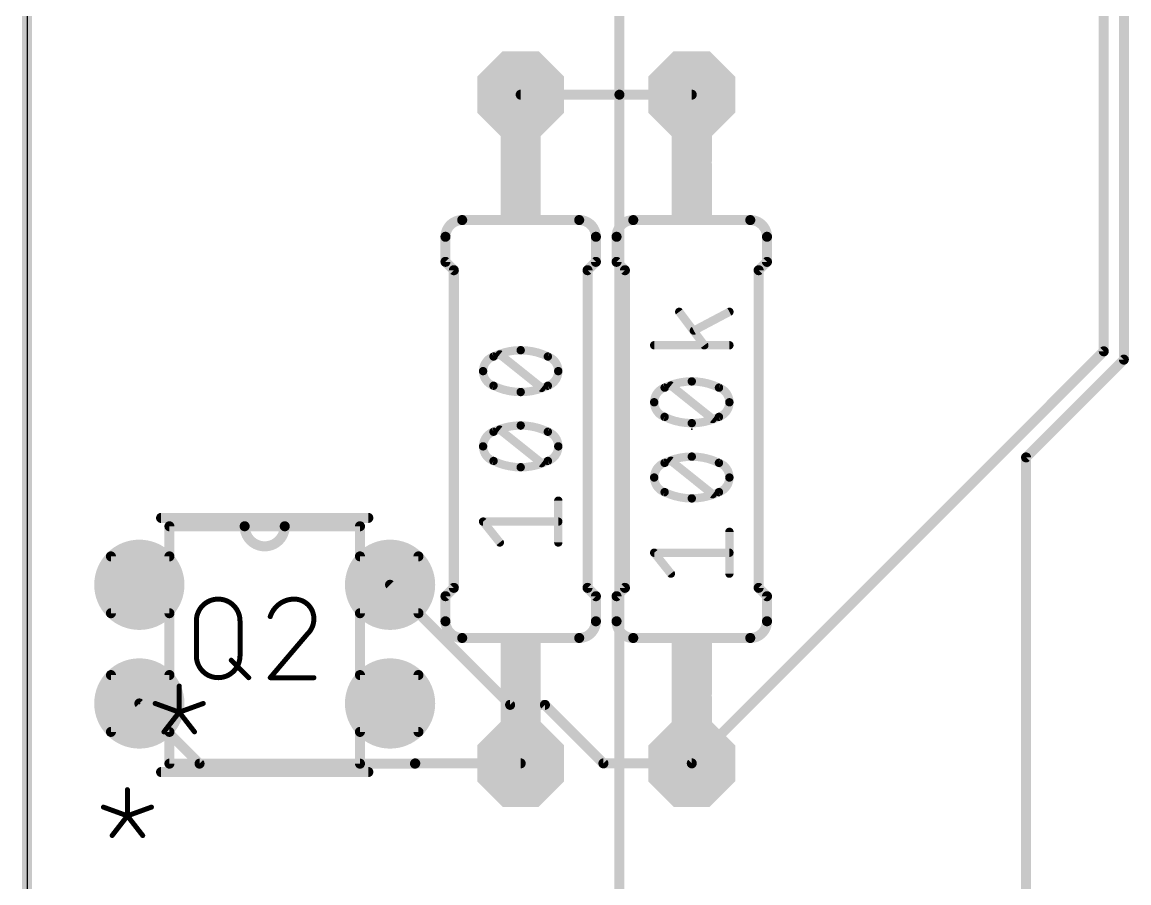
# Model space of a CAD drawing. Extents: x -0.1 to 37.1, y -0.3 to 91.6.
# Drawn here: x -0.08 to 16.74, y 13 to 26.08 of the extents above; entities that cross this region are included whole.
import ezdxf

# ---------------------------------------------------------------- set-up
doc = ezdxf.new("R2010")
doc.units = 0
for name, color, linetype in [('1', 12, 'CONTINUOUS'), ('16', 132, 'CONTINUOUS'), ('17', 110, 'CONTINUOUS'), ('20', 31, 'CONTINUOUS'), ('21', 253, 'CONTINUOUS'), ('23', 53, 'CONTINUOUS'), ('27', 253, 'CONTINUOUS'), ('51', 253, 'CONTINUOUS')]:
    doc.layers.add(name, color=color, linetype=linetype)

# ---------------------------------------------------------------- blocks, each defined once
blk = doc.blocks.new('ROUNDP')
at = {"const_width": 0.5}
blk.add_lwpolyline([(0, -0.25, 1), (0, 0.25, 1), (0, -0.25)], format="xyb", dxfattribs=at)
blk = doc.blocks.new('RECT')
blk.add_solid([(-0.5, -0.5), (0.5, -0.5), (-0.5, 0.5), (0.5, 0.5)])
blk = doc.blocks.new('OCTAGONP')
at = {"const_width": 0.5}
blk.add_lwpolyline([(-0.25, -0.1036), (-0.25, 0.1036), (-0.1036, 0.25), (0.1036, 0.25), (0.25, 0.1036), (0.25, -0.1036), (0.1036, -0.25), (-0.1036, -0.25), (-0.25, -0.1036), (-0.25, 0.1036)], dxfattribs=at)

msp = doc.modelspace()

# ---------------------------------------------------------------- linework, layer by layer
at = {"layer": '1', "const_width": 0.1524}
for points in [[(0, 0), (0, 91.4)], [(5.515, 17.5334), (7.3394, 15.709)], [(1.705, 15.73), (2.6194, 14.8156)], [(7.3394, 15.709), (7.8682, 15.709)], [(7.8682, 15.709), (8.7572, 14.82)], [(2.6194, 14.8156), (5.8938, 14.8156)], [(5.8938, 14.8156), (5.8982, 14.82)], [(5.8982, 14.82), (7.5, 14.82)], [(8.7572, 14.82), (10.1, 14.82)]]:
    msp.add_lwpolyline(points, dxfattribs=at)
at = {"layer": '1', "const_width": 0.0762}
for points in [[(5.5419, 17.5603, 1), (5.4881, 17.5065)], [(1.7319, 15.7569, 1), (1.6781, 15.7031)], [(7.3394, 15.7471, 1), (7.3394, 15.6709)], [(7.3125, 15.6821, 1), (7.3663, 15.7359)], [(7.8952, 15.7359, 1), (7.8413, 15.6821)], [(7.8682, 15.6709, 1), (7.8682, 15.7471)], [(2.6194, 14.8537, 1), (2.6194, 14.7775)], [(2.5925, 14.7887, 1), (2.6463, 14.8425)], [(5.8668, 14.8425, 1), (5.9207, 14.7887)], [(5.8982, 14.8581, 1), (5.8982, 14.7819)], [(5.9251, 14.7931, 1), (5.8712, 14.8469)], [(5.8938, 14.7775, 1), (5.8938, 14.8537)], [(7.5, 14.7819, 1), (7.5, 14.8581)], [(8.7572, 14.8581, 1), (8.7572, 14.7819)], [(8.7303, 14.7931, 1), (8.7842, 14.8469)], [(10.1, 14.7819, 1), (10.1, 14.8581)]]:
    msp.add_lwpolyline(points, format="xyb", dxfattribs=at)
at = {"layer": '16', "const_width": 0.1524}
for points in [[(0, 91.5), (0, 0)], [(16.6659, 40.6834), (16.6659, 20.9548)], [(16.3611, 38.4482), (16.3611, 21.0811)], [(9, 24.98), (9, 37.88)], [(7.5, 24.98), (9, 24.98)], [(10.1, 24.98), (9, 24.98)], [(9, 12.08), (9, 24.98)], [(16.3611, 21.0811), (10.1, 14.82)], [(16.6659, 20.9548), (15.18, 19.4689)], [(15.18, 19.4689), (15.18, 7)]]:
    msp.add_lwpolyline(points, dxfattribs=at)
at = {"layer": '16', "const_width": 0.0762}
for points in [[(7.5, 25.0181, 1), (7.5, 24.9419)], [(9, 25.0181, 1), (9, 24.9419)], [(9.0381, 24.98, 1), (8.9619, 24.98)], [(8.9619, 24.98, 1), (9.0381, 24.98)], [(9, 24.9419, 1), (9, 25.0181)], [(10.1, 24.9419, 1), (10.1, 25.0181)], [(16.323, 21.0811, 1), (16.3992, 21.0811)], [(16.388, 21.0542, 1), (16.3342, 21.108)], [(16.6928, 20.9279, 1), (16.639, 20.9818)], [(16.6278, 20.9548, 1), (16.704, 20.9548)], [(15.2181, 19.4689, 1), (15.1419, 19.4689)], [(15.1531, 19.4959, 1), (15.2069, 19.442)], [(10.0731, 14.8469, 1), (10.1269, 14.7931)]]:
    msp.add_lwpolyline(points, format="xyb", dxfattribs=at)
at = {"layer": '20'}
msp.add_line((0, 91.4), (0, 0), dxfattribs=at)
at = {"layer": '21'}
for points, const_width in [([(6.611, 23.075, 0.4142), (6.357, 22.821)], 0.1524), ([(6.611, 23.1131, 1), (6.611, 23.0369)], 0.0762), ([(6.611, 23.0369, 1), (6.611, 23.1131)], 0.0762), ([(8.643, 22.821, 0.4142), (8.389, 23.075)], 0.1524), ([(8.389, 23.1131, 1), (8.389, 23.0369)], 0.0762), ([(8.389, 23.0369, 1), (8.389, 23.1131)], 0.0762), ([(9.211, 23.075, 0.4142), (8.957, 22.821)], 0.1524), ([(9.211, 23.1131, 1), (9.211, 23.0369)], 0.0762), ([(9.211, 23.0369, 1), (9.211, 23.1131)], 0.0762), ([(11.243, 22.821, 0.4142), (10.989, 23.075)], 0.1524), ([(10.989, 23.1131, 1), (10.989, 23.0369)], 0.0762), ([(10.989, 23.0369, 1), (10.989, 23.1131)], 0.0762), ([(6.3951, 22.821, 1), (6.3189, 22.821)], 0.0762), ([(8.6811, 22.821, 1), (8.6049, 22.821)], 0.0762), ([(8.9951, 22.821, 1), (8.9189, 22.821)], 0.0762), ([(11.2811, 22.821, 1), (11.2049, 22.821)], 0.0762), ([(6.3189, 22.821, 1), (6.3951, 22.821)], 0.0762), ([(8.6049, 22.821, 1), (8.6811, 22.821)], 0.0762), ([(8.9189, 22.821, 1), (8.9951, 22.821)], 0.0762), ([(11.2049, 22.821, 1), (11.2811, 22.821)], 0.0762), ([(6.3189, 22.44, 1), (6.3951, 22.44)], 0.0762), ([(6.3839, 22.4669, 1), (6.3301, 22.4131)], 0.0762), ([(6.5221, 22.313, 1), (6.4459, 22.313)], 0.0762), ([(6.4571, 22.2861, 1), (6.5109, 22.3399)], 0.0762), ([(8.5541, 22.313, 1), (8.4779, 22.313)], 0.0762), ([(8.4891, 22.3399, 1), (8.5429, 22.2861)], 0.0762), ([(8.6049, 22.44, 1), (8.6811, 22.44)], 0.0762), ([(8.6699, 22.4131, 1), (8.6161, 22.4669)], 0.0762), ([(8.9189, 22.44, 1), (8.9951, 22.44)], 0.0762), ([(8.9839, 22.4669, 1), (8.9301, 22.4131)], 0.0762), ([(9.1221, 22.313, 1), (9.0459, 22.313)], 0.0762), ([(9.0571, 22.2861, 1), (9.1109, 22.3399)], 0.0762), ([(11.1541, 22.313, 1), (11.0779, 22.313)], 0.0762), ([(11.0891, 22.3399, 1), (11.1429, 22.2861)], 0.0762), ([(11.2049, 22.44, 1), (11.2811, 22.44)], 0.0762), ([(11.2699, 22.4131, 1), (11.2161, 22.4669)], 0.0762), ([(2.0352, 18.5875, 1), (2.0352, 18.5113)], 0.0762), ([(5.1848, 18.5113, 1), (5.1848, 18.5875)], 0.0762), ([(6.4459, 17.487, 1), (6.5221, 17.487)], 0.0762), ([(6.5109, 17.4601, 1), (6.4571, 17.5139)], 0.0762), ([(8.4779, 17.487, 1), (8.5541, 17.487)], 0.0762), ([(8.5429, 17.5139, 1), (8.4891, 17.4601)], 0.0762), ([(9.0459, 17.487, 1), (9.1221, 17.487)], 0.0762), ([(9.1109, 17.4601, 1), (9.0571, 17.5139)], 0.0762), ([(11.0779, 17.487, 1), (11.1541, 17.487)], 0.0762), ([(11.1429, 17.5139, 1), (11.0891, 17.4601)], 0.0762), ([(6.3951, 17.36, 1), (6.3189, 17.36)], 0.0762), ([(6.3301, 17.3869, 1), (6.3839, 17.3331)], 0.0762), ([(8.6811, 17.36, 1), (8.6049, 17.36)], 0.0762), ([(8.6161, 17.3331, 1), (8.6699, 17.3869)], 0.0762), ([(8.9951, 17.36, 1), (8.9189, 17.36)], 0.0762), ([(8.9301, 17.3869, 1), (8.9839, 17.3331)], 0.0762), ([(11.2811, 17.36, 1), (11.2049, 17.36)], 0.0762), ([(11.2161, 17.3331, 1), (11.2699, 17.3869)], 0.0762), ([(6.357, 16.979, 0.4142), (6.611, 16.725)], 0.1524), ([(6.3951, 16.979, 1), (6.3189, 16.979)], 0.0762), ([(6.3189, 16.979, 1), (6.3951, 16.979)], 0.0762), ([(8.389, 16.725, 0.4142), (8.643, 16.979)], 0.1524), ([(8.6811, 16.979, 1), (8.6049, 16.979)], 0.0762), ([(8.6049, 16.979, 1), (8.6811, 16.979)], 0.0762), ([(8.957, 16.979, 0.4142), (9.211, 16.725)], 0.1524), ([(8.9951, 16.979, 1), (8.9189, 16.979)], 0.0762), ([(8.9189, 16.979, 1), (8.9951, 16.979)], 0.0762), ([(10.989, 16.725, 0.4142), (11.243, 16.979)], 0.1524), ([(11.2811, 16.979, 1), (11.2049, 16.979)], 0.0762), ([(11.2049, 16.979, 1), (11.2811, 16.979)], 0.0762), ([(6.611, 16.7631, 1), (6.611, 16.6869)], 0.0762), ([(6.611, 16.6869, 1), (6.611, 16.7631)], 0.0762), ([(8.389, 16.7631, 1), (8.389, 16.6869)], 0.0762), ([(8.389, 16.6869, 1), (8.389, 16.7631)], 0.0762), ([(9.211, 16.7631, 1), (9.211, 16.6869)], 0.0762), ([(9.211, 16.6869, 1), (9.211, 16.7631)], 0.0762), ([(10.989, 16.7631, 1), (10.989, 16.6869)], 0.0762), ([(10.989, 16.6869, 1), (10.989, 16.7631)], 0.0762), ([(2.0352, 14.7267, 1), (2.0352, 14.6505)], 0.0762), ([(5.1848, 14.6505, 1), (5.1848, 14.7267)], 0.0762), ([(1.5427, 14.4205, 1), (1.5046, 14.4205)], 0.0381), ([(1.1654, 14.1731, 1), (1.1524, 14.1373)], 0.0381), ([(1.895, 14.1373, 1), (1.8819, 14.1731)], 0.0381), ([(1.5046, 14.0226, 1), (1.5427, 14.0226)], 0.0381), ([(1.5387, 14.0342, 1), (1.5086, 14.0109)], 0.0381), ([(1.5172, 14.0405, 1), (1.5302, 14.0047)], 0.0381), ([(1.5387, 14.0109, 1), (1.5086, 14.0342)], 0.0381), ([(1.5172, 14.0047, 1), (1.5302, 14.0405)], 0.0381), ([(1.2765, 13.7358, 1), (1.3066, 13.7124)], 0.0381), ([(1.7408, 13.7124, 1), (1.7708, 13.7358)], 0.0381)]:
    msp.add_lwpolyline(points, format="xyb", dxfattribs=dict(at, const_width=const_width))
for points, const_width in [([(6.611, 23.075), (8.389, 23.075)], 0.1524), ([(10.989, 23.075), (9.211, 23.075)], 0.1524), ([(6.357, 22.821), (6.357, 22.44)], 0.1524), ([(8.643, 22.821), (8.643, 22.44)], 0.1524), ([(8.957, 22.821), (8.957, 22.44)], 0.1524), ([(11.243, 22.821), (11.243, 22.44)], 0.1524), ([(6.484, 22.313), (6.357, 22.44)], 0.1524), ([(6.484, 17.487), (6.484, 22.313)], 0.1524), ([(8.516, 22.313), (8.643, 22.44)], 0.1524), ([(8.516, 17.487), (8.516, 22.313)], 0.1524), ([(9.084, 22.313), (8.957, 22.44)], 0.1524), ([(9.084, 22.313), (9.084, 17.487)], 0.1524), ([(11.116, 22.313), (11.243, 22.44)], 0.1524), ([(11.116, 22.313), (11.116, 17.487)], 0.1524), ([(5.1848, 18.5494), (2.0352, 18.5494)], 0.1524), ([(6.484, 17.487), (6.357, 17.36)], 0.1524), ([(8.516, 17.487), (8.643, 17.36)], 0.1524), ([(9.084, 17.487), (8.957, 17.36)], 0.1524), ([(11.116, 17.487), (11.243, 17.36)], 0.1524), ([(6.357, 16.979), (6.357, 17.36)], 0.1524), ([(8.643, 16.979), (8.643, 17.36)], 0.1524), ([(8.957, 16.979), (8.957, 17.36)], 0.1524), ([(11.243, 16.979), (11.243, 17.36)], 0.1524), ([(6.611, 16.725), (8.389, 16.725)], 0.1524), ([(10.989, 16.725), (9.211, 16.725)], 0.1524), ([(2.0352, 14.6886), (5.1848, 14.6886)], 0.1524), ([(1.5237, 14.4205), (1.5237, 14.0226)], 0.0762), ([(1.5237, 14.0226), (1.1589, 14.1552)], 0.0762), ([(1.5237, 14.0226), (1.8884, 14.1552)], 0.0762), ([(1.2915, 13.7241), (1.5237, 14.0226)], 0.0762), ([(1.5237, 14.0226), (1.7558, 13.7241)], 0.0762)]:
    msp.add_lwpolyline(points, dxfattribs=dict(at, const_width=const_width))
at = {"layer": '23'}
for p in [(7.5, 19.9), (10.1, 19.9), (1.705, 15.73)]:
    msp.add_point(p, dxfattribs=at)
at = {"layer": '27'}
for points, const_width in [([(9.9095, 21.6805), (10.2905, 21.1725)], 0.127), ([(10.6715, 21.6805), (10.1318, 21.3948)], 0.127), ([(10.6715, 21.1725), (9.5285, 21.1725)], 0.127), ([(7.8175, 20.5256), (7.1825, 21.0336)], 0.127), ([(10.4175, 20.0524), (9.7825, 20.5604)], 0.127), ([(7.8175, 19.3826), (7.1825, 19.8906)], 0.127), ([(10.4175, 18.9094), (9.7825, 19.4174)], 0.127), ([(8.0715, 18.1761), (8.0715, 18.8111)], 0.127), ([(7.1825, 18.1761), (6.9285, 18.4936)], 0.127), ([(6.9285, 18.4936), (8.0715, 18.4936)], 0.127), ([(10.6715, 17.7029), (10.6715, 18.3379)], 0.127), ([(9.7825, 17.7029), (9.5285, 18.0204)], 0.127), ([(9.5285, 18.0204), (10.6715, 18.0204)], 0.127), ([(2.5715, 16.4537), (2.5715, 16.9843)], 0.0762), ([(3.2347, 16.9843), (3.2347, 16.4537)], 0.0762), ([(4.258, 16.7853), (3.6942, 16.1221)], 0.0762), ([(3.1021, 16.3874), (3.3674, 16.1221)], 0.0762), ([(3.6942, 16.1221), (4.3575, 16.1221)], 0.0762)]:
    msp.add_lwpolyline(points, dxfattribs=dict(at, const_width=const_width))
for points, const_width in [([(9.9349, 21.6996, 1), (9.8841, 21.6615)], 0.0635), ([(10.6864, 21.6525, 1), (10.6566, 21.7086)], 0.0635), ([(10.1169, 21.4228, 1), (10.1466, 21.3667)], 0.0635), ([(9.5285, 21.2043, 1), (9.5285, 21.1408)], 0.0635), ([(10.2651, 21.1535, 1), (10.3159, 21.1916)], 0.0635), ([(10.6715, 21.1408, 1), (10.6715, 21.2043)], 0.0635), ([(7.0873, 21.0019, 0.3205), (6.9285, 20.7796)], 0.127), ([(7.0733, 21.0304, 1), (7.1012, 20.9733)], 0.0635), ([(7.5, 21.0971, 0.1139), (7.0873, 21.0019)], 0.127), ([(7.0975, 20.9718, 1), (7.077, 21.0319)], 0.0635), ([(7.2023, 21.0584, 1), (7.1627, 21.0088)], 0.0635), ([(7.9127, 21.0019, 0.1139), (7.5, 21.0971)], 0.127), ([(7.5, 21.1288, 1), (7.5, 21.0654)], 0.0635), ([(7.5, 21.0654, 1), (7.5, 21.1288)], 0.0635), ([(8.0715, 20.7796, 0.3205), (7.9127, 21.0019)], 0.127), ([(7.923, 21.0319, 1), (7.9025, 20.9718)], 0.0635), ([(7.8988, 20.9733, 1), (7.9267, 21.0304)], 0.0635), ([(6.9285, 20.7796, 0.3205), (7.0873, 20.5573)], 0.127), ([(6.9603, 20.7796, 1), (6.8968, 20.7796)], 0.0635), ([(6.8968, 20.7796, 1), (6.9603, 20.7796)], 0.0635), ([(7.9127, 20.5573, 0.3205), (8.0715, 20.7796)], 0.127), ([(8.1033, 20.7796, 1), (8.0397, 20.7796)], 0.0635), ([(8.0397, 20.7796, 1), (8.1033, 20.7796)], 0.0635), ([(10.1, 20.6239, 0.1139), (9.6873, 20.5287)], 0.127), ([(10.1, 20.6557, 1), (10.1, 20.5922)], 0.0635), ([(10.5128, 20.5287, 0.1139), (10.1, 20.6239)], 0.127), ([(10.1, 20.5922, 1), (10.1, 20.6557)], 0.0635), ([(7.1012, 20.5859, 1), (7.0733, 20.5288)], 0.0635), ([(7.0873, 20.5573, 0.1139), (7.5, 20.4621)], 0.127), ([(7.077, 20.5273, 1), (7.0975, 20.5874)], 0.0635), ([(7.5, 20.4621, 0.1139), (7.9127, 20.5573)], 0.127), ([(7.5, 20.4938, 1), (7.5, 20.4304)], 0.0635), ([(7.5, 20.4304, 1), (7.5, 20.4938)], 0.0635), ([(7.7977, 20.5008, 1), (7.8373, 20.5504)], 0.0635), ([(7.9025, 20.5874, 1), (7.923, 20.5273)], 0.0635), ([(7.9267, 20.5288, 1), (7.8988, 20.5859)], 0.0635), ([(9.6873, 20.5287, 0.3205), (9.5285, 20.3064)], 0.127), ([(9.6733, 20.5572, 1), (9.7012, 20.5001)], 0.0635), ([(9.6975, 20.4986, 1), (9.677, 20.5587)], 0.0635), ([(9.8023, 20.5852, 1), (9.7627, 20.5356)], 0.0635), ([(10.523, 20.5587, 1), (10.5025, 20.4986)], 0.0635), ([(10.6715, 20.3064, 0.3205), (10.5128, 20.5287)], 0.127), ([(10.4988, 20.5001, 1), (10.5267, 20.5572)], 0.0635), ([(9.5285, 20.3064, 0.3205), (9.6873, 20.0842)], 0.127), ([(9.5603, 20.3064, 1), (9.4968, 20.3064)], 0.0635), ([(10.5128, 20.0842, 0.3205), (10.6715, 20.3064)], 0.127), ([(10.7033, 20.3064, 1), (10.6397, 20.3064)], 0.0635), ([(9.4968, 20.3064, 1), (9.5603, 20.3064)], 0.0635), ([(10.6397, 20.3064, 1), (10.7033, 20.3064)], 0.0635), ([(7.5, 19.9541, 0.1139), (7.0873, 19.8589)], 0.127), ([(7.9127, 19.8589, 0.1139), (7.5, 19.9541)], 0.127), ([(7.5, 19.9858, 1), (7.5, 19.9224)], 0.0635), ([(7.5, 19.9224, 1), (7.5, 19.9858)], 0.0635), ([(9.7012, 20.1127, 1), (9.6733, 20.0556)], 0.0635), ([(9.6873, 20.0842, 0.1139), (10.1, 19.9889)], 0.127), ([(9.677, 20.0541, 1), (9.6975, 20.1142)], 0.0635), ([(10.1, 19.9889, 0.1139), (10.5128, 20.0842)], 0.127), ([(10.1, 20.0206, 1), (10.1, 19.9572)], 0.0635), ([(10.1, 19.9572, 1), (10.1, 20.0206)], 0.0635), ([(10.3977, 20.0276, 1), (10.4373, 20.0772)], 0.0635), ([(10.5025, 20.1142, 1), (10.523, 20.0541)], 0.0635), ([(10.5267, 20.0556, 1), (10.4988, 20.1127)], 0.0635), ([(7.0873, 19.8589, 0.3205), (6.9285, 19.6366)], 0.127), ([(7.0733, 19.8874, 1), (7.1012, 19.8303)], 0.0635), ([(7.0975, 19.8288, 1), (7.077, 19.8889)], 0.0635), ([(7.2023, 19.9154, 1), (7.1627, 19.8658)], 0.0635), ([(8.0715, 19.6366, 0.3205), (7.9127, 19.8589)], 0.127), ([(7.923, 19.8889, 1), (7.9025, 19.8288)], 0.0635), ([(7.8988, 19.8303, 1), (7.9267, 19.8874)], 0.0635), ([(6.9285, 19.6366, 0.3205), (7.0873, 19.4144)], 0.127), ([(6.9603, 19.6366, 1), (6.8968, 19.6366)], 0.0635), ([(7.9127, 19.4144, 0.3205), (8.0715, 19.6366)], 0.127), ([(8.1033, 19.6366, 1), (8.0397, 19.6366)], 0.0635), ([(6.8968, 19.6366, 1), (6.9603, 19.6366)], 0.0635), ([(8.0397, 19.6366, 1), (8.1033, 19.6366)], 0.0635), ([(10.1, 19.4809, 0.1139), (9.6873, 19.3857)], 0.127), ([(10.5128, 19.3857, 0.1139), (10.1, 19.4809)], 0.127), ([(10.1, 19.5127, 1), (10.1, 19.4492)], 0.0635), ([(10.1, 19.4492, 1), (10.1, 19.5127)], 0.0635), ([(7.1012, 19.4429, 1), (7.0733, 19.3858)], 0.0635), ([(7.0873, 19.4144, 0.1139), (7.5, 19.3191)], 0.127), ([(7.077, 19.3843, 1), (7.0975, 19.4444)], 0.0635), ([(7.5, 19.3191, 0.1139), (7.9127, 19.4144)], 0.127), ([(7.5, 19.3509, 1), (7.5, 19.2874)], 0.0635), ([(7.5, 19.2874, 1), (7.5, 19.3509)], 0.0635), ([(7.7977, 19.3578, 1), (7.8373, 19.4074)], 0.0635), ([(7.9025, 19.4444, 1), (7.923, 19.3843)], 0.0635), ([(7.9267, 19.3858, 1), (7.8988, 19.4429)], 0.0635), ([(9.6873, 19.3857, 0.3205), (9.5285, 19.1634)], 0.127), ([(9.6733, 19.4142, 1), (9.7012, 19.3571)], 0.0635), ([(9.6975, 19.3556, 1), (9.677, 19.4157)], 0.0635), ([(9.8023, 19.4422, 1), (9.7627, 19.3926)], 0.0635), ([(10.523, 19.4157, 1), (10.5025, 19.3556)], 0.0635), ([(10.6715, 19.1634, 0.3205), (10.5128, 19.3857)], 0.127), ([(10.4988, 19.3571, 1), (10.5267, 19.4142)], 0.0635), ([(9.5285, 19.1634, 0.3205), (9.6873, 18.9412)], 0.127), ([(9.5603, 19.1634, 1), (9.4968, 19.1634)], 0.0635), ([(9.4968, 19.1634, 1), (9.5603, 19.1634)], 0.0635), ([(10.5128, 18.9412, 0.3205), (10.6715, 19.1634)], 0.127), ([(10.7033, 19.1634, 1), (10.6397, 19.1634)], 0.0635), ([(10.6397, 19.1634, 1), (10.7033, 19.1634)], 0.0635), ([(9.6873, 18.9412, 0.1139), (10.1, 18.8459)], 0.127), ([(10.1, 18.8459, 0.1139), (10.5128, 18.9412)], 0.127), ([(8.1033, 18.8111, 1), (8.0397, 18.8111)], 0.0635), ([(9.7012, 18.9697, 1), (9.6733, 18.9126)], 0.0635), ([(9.677, 18.9111, 1), (9.6975, 18.9712)], 0.0635), ([(10.1, 18.8776, 1), (10.1, 18.8142)], 0.0635), ([(10.1, 18.8142, 1), (10.1, 18.8776)], 0.0635), ([(10.3977, 18.8846, 1), (10.4373, 18.9342)], 0.0635), ([(10.5025, 18.9712, 1), (10.523, 18.9111)], 0.0635), ([(10.5267, 18.9126, 1), (10.4988, 18.9697)], 0.0635), ([(6.9533, 18.5134, 1), (6.9037, 18.4738)], 0.0635), ([(6.9285, 18.5253, 1), (6.9285, 18.4619)], 0.0635), ([(8.0715, 18.4619, 1), (8.0715, 18.5253)], 0.0635), ([(10.7033, 18.3379, 1), (10.6397, 18.3379)], 0.0635), ([(7.1577, 18.1563, 1), (7.2073, 18.1959)], 0.0635), ([(8.0397, 18.1761, 1), (8.1033, 18.1761)], 0.0635), ([(9.5533, 18.0402, 1), (9.5037, 18.0006)], 0.0635), ([(9.5285, 18.0522, 1), (9.5285, 17.9887)], 0.0635), ([(10.6715, 17.9887, 1), (10.6715, 18.0522)], 0.0635), ([(9.7577, 17.6831, 1), (9.8073, 17.7227)], 0.0635), ([(10.6397, 17.7029, 1), (10.7033, 17.7029)], 0.0635), ([(3.2347, 16.9843, 1), (2.5715, 16.9843)], 0.0762), ([(4.059, 17.3159, 0.3252), (3.6942, 17.0506)], 0.0762), ([(4.3575, 17.0175, 0.4142), (4.059, 17.3159)], 0.0762), ([(4.059, 17.3349, 1), (4.059, 17.2968)], 0.0381), ([(4.059, 17.2969, 1), (4.059, 17.3349)], 0.0381), ([(2.5906, 16.9843, 1), (2.5525, 16.9843)], 0.0381), ([(2.5525, 16.9843, 1), (2.5906, 16.9843)], 0.0381), ([(3.2538, 16.9843, 1), (3.2157, 16.9843)], 0.0381), ([(3.2157, 16.9843, 1), (3.2538, 16.9843)], 0.0381), ([(3.6761, 17.0565, 1), (3.7123, 17.0447)], 0.0381), ([(4.258, 16.7853, 0.2053), (4.3575, 17.0175)], 0.0762), ([(4.3765, 17.0174, 1), (4.3384, 17.0175)], 0.0381), ([(4.3384, 17.0175, 1), (4.3765, 17.0175)], 0.0381), ([(4.2725, 16.773, 1), (4.2435, 16.7977)], 0.0381), ([(4.2448, 16.7991, 1), (4.2711, 16.7715)], 0.0381), ([(2.5905, 16.4537, 1), (2.5524, 16.4537)], 0.0381), ([(2.5715, 16.4537, 1), (3.2347, 16.4537)], 0.0762), ([(3.2538, 16.4537, 1), (3.2157, 16.4537)], 0.0381), ([(2.5525, 16.4537, 1), (2.5906, 16.4537)], 0.0381), ([(3.1155, 16.4009, 1), (3.0886, 16.3739)], 0.0381), ([(3.2157, 16.4537, 1), (3.2538, 16.4537)], 0.0381), ([(3.3539, 16.1086, 1), (3.3808, 16.1356)], 0.0381), ([(3.6942, 16.1411, 1), (3.6942, 16.103)], 0.0381), ([(3.6797, 16.1344, 1), (3.7087, 16.1098)], 0.0381), ([(4.3575, 16.103, 1), (4.3575, 16.1411)], 0.0381)]:
    msp.add_lwpolyline(points, format="xyb", dxfattribs=dict(at, const_width=const_width))
at = {"layer": '51'}
for points, const_width in [([(7.5, 24.98), (7.5, 23.964)], 0.6096), ([(10.1, 24.98), (10.1, 23.964)], 0.6096), ([(3.3052, 18.4224), (2.1622, 18.4224)], 0.1524), ([(2.1622, 18.4224), (2.1622, 14.8156)], 0.1524), ([(3.9148, 18.4224), (3.3052, 18.4224)], 0.1524), ([(5.0578, 18.4224), (3.9148, 18.4224)], 0.1524), ([(5.0578, 14.8156), (5.0578, 18.4224)], 0.1524), ([(2.1622, 17.9652), (1.2732, 17.9652)], 0.1524), ([(1.2732, 17.9652), (1.2732, 17.1016)], 0.1524), ([(2.1622, 17.1016), (2.1622, 17.9652)], 0.1524), ([(5.0578, 17.9652), (5.0578, 17.1016)], 0.1524), ([(5.9468, 17.9652), (5.0578, 17.9652)], 0.1524), ([(5.9468, 17.1016), (5.9468, 17.9652)], 0.1524), ([(1.2732, 17.1016), (2.1622, 17.1016)], 0.1524), ([(5.0578, 17.1016), (5.9468, 17.1016)], 0.1524), ([(2.1622, 16.1618), (1.2732, 16.1618)], 0.1524), ([(1.2732, 16.1618), (1.2732, 15.2982)], 0.1524), ([(2.1622, 15.2982), (2.1622, 16.1618)], 0.1524), ([(5.0578, 16.1618), (5.0578, 15.2982)], 0.1524), ([(5.9468, 16.1618), (5.0578, 16.1618)], 0.1524), ([(5.9468, 15.2982), (5.9468, 16.1618)], 0.1524), ([(2.3111, 15.9953), (2.3111, 15.5974)], 0.0762), ([(7.5, 14.82), (7.5, 15.836)], 0.6096), ([(10.1, 14.82), (10.1, 15.836)], 0.6096), ([(2.3111, 15.5974), (1.9463, 15.73)], 0.0762), ([(2.3111, 15.5974), (2.6758, 15.73)], 0.0762), ([(2.0789, 15.2989), (2.3111, 15.5974)], 0.0762), ([(2.3111, 15.5974), (2.5432, 15.2989)], 0.0762), ([(1.2732, 15.2982), (2.1622, 15.2982)], 0.1524), ([(5.0578, 15.2982), (5.9468, 15.2982)], 0.1524), ([(2.1622, 14.8156), (5.0578, 14.8156)], 0.1524)]:
    msp.add_lwpolyline(points, dxfattribs=dict(at, const_width=const_width))
for points, const_width in [([(7.6524, 24.98, 1), (7.3476, 24.98)], 0.3048), ([(10.2524, 24.98, 1), (9.9476, 24.98)], 0.3048), ([(7.3476, 23.964, 1), (7.6524, 23.964)], 0.3048), ([(9.9476, 23.964, 1), (10.2524, 23.964)], 0.3048), ([(2.1622, 18.4605, 1), (2.1622, 18.3843)], 0.0762), ([(2.2003, 18.4224, 1), (2.1241, 18.4224)], 0.0762), ([(3.3052, 18.4605, 1), (3.3052, 18.3843)], 0.0762), ([(3.3052, 18.4224, 1), (3.9148, 18.4224)], 0.1524), ([(3.3433, 18.4224, 1), (3.2671, 18.4224)], 0.0762), ([(3.3052, 18.3843, 1), (3.3052, 18.4605)], 0.0762), ([(3.9148, 18.4605, 1), (3.9148, 18.3843)], 0.0762), ([(3.9529, 18.4224, 1), (3.8767, 18.4224)], 0.0762), ([(3.9148, 18.3843, 1), (3.9148, 18.4605)], 0.0762), ([(5.0959, 18.4224, 1), (5.0197, 18.4224)], 0.0762), ([(5.0578, 18.3843, 1), (5.0578, 18.4605)], 0.0762), ([(1.2732, 18.0033, 1), (1.2732, 17.9271)], 0.0762), ([(1.3113, 17.9652, 1), (1.2351, 17.9652)], 0.0762), ([(2.2003, 17.9652, 1), (2.1241, 17.9652)], 0.0762), ([(2.1622, 17.9271, 1), (2.1622, 18.0033)], 0.0762), ([(5.0959, 17.9652, 1), (5.0197, 17.9652)], 0.0762), ([(5.0578, 18.0033, 1), (5.0578, 17.9271)], 0.0762), ([(5.9849, 17.9652, 1), (5.9087, 17.9652)], 0.0762), ([(5.9468, 17.9271, 1), (5.9468, 18.0033)], 0.0762), ([(1.2732, 17.1397, 1), (1.2732, 17.0635)], 0.0762), ([(2.1622, 17.0635, 1), (2.1622, 17.1397)], 0.0762), ([(5.0578, 17.1397, 1), (5.0578, 17.0635)], 0.0762), ([(5.9468, 17.0635, 1), (5.9468, 17.1397)], 0.0762), ([(1.2351, 17.1016, 1), (1.3113, 17.1016)], 0.0762), ([(2.1241, 17.1016, 1), (2.2003, 17.1016)], 0.0762), ([(5.0197, 17.1016, 1), (5.0959, 17.1016)], 0.0762), ([(5.9087, 17.1016, 1), (5.9849, 17.1016)], 0.0762), ([(1.2732, 16.1999, 1), (1.2732, 16.1237)], 0.0762), ([(1.3113, 16.1618, 1), (1.2351, 16.1618)], 0.0762), ([(2.2003, 16.1618, 1), (2.1241, 16.1618)], 0.0762), ([(2.1622, 16.1237, 1), (2.1622, 16.1999)], 0.0762), ([(5.0959, 16.1618, 1), (5.0197, 16.1618)], 0.0762), ([(5.0578, 16.1999, 1), (5.0578, 16.1237)], 0.0762), ([(5.9849, 16.1618, 1), (5.9087, 16.1618)], 0.0762), ([(5.9468, 16.1237, 1), (5.9468, 16.1999)], 0.0762), ([(2.3301, 15.9953, 1), (2.292, 15.9953)], 0.0381), ([(7.6524, 15.836, 1), (7.3476, 15.836)], 0.3048), ([(10.2524, 15.836, 1), (9.9476, 15.836)], 0.3048), ([(1.9528, 15.7479, 1), (1.9398, 15.7121)], 0.0381), ([(2.6824, 15.7121, 1), (2.6693, 15.7479)], 0.0381), ([(2.292, 15.5974, 1), (2.3301, 15.5974)], 0.0381), ([(2.3261, 15.609, 1), (2.296, 15.5857)], 0.0381), ([(2.3046, 15.6153, 1), (2.3176, 15.5795)], 0.0381), ([(2.3261, 15.5857, 1), (2.296, 15.609)], 0.0381), ([(2.3046, 15.5795, 1), (2.3176, 15.6153)], 0.0381), ([(1.2732, 15.3363, 1), (1.2732, 15.2601)], 0.0762), ([(1.2351, 15.2982, 1), (1.3113, 15.2982)], 0.0762), ([(2.0639, 15.3106, 1), (2.094, 15.2872)], 0.0381), ([(2.1241, 15.2982, 1), (2.2003, 15.2982)], 0.0762), ([(2.1622, 15.2601, 1), (2.1622, 15.3363)], 0.0762), ([(2.5282, 15.2872, 1), (2.5582, 15.3106)], 0.0381), ([(5.0578, 15.3363, 1), (5.0578, 15.2601)], 0.0762), ([(5.0197, 15.2982, 1), (5.0959, 15.2982)], 0.0762), ([(5.9087, 15.2982, 1), (5.9849, 15.2982)], 0.0762), ([(5.9468, 15.2601, 1), (5.9468, 15.3363)], 0.0762), ([(7.3476, 14.82, 1), (7.6524, 14.82)], 0.3048), ([(9.9476, 14.82, 1), (10.2524, 14.82)], 0.3048), ([(2.1622, 14.8537, 1), (2.1622, 14.7775)], 0.0762), ([(2.1241, 14.8156, 1), (2.2003, 14.8156)], 0.0762), ([(5.0197, 14.8156, 1), (5.0959, 14.8156)], 0.0762), ([(5.0578, 14.7775, 1), (5.0578, 14.8537)], 0.0762)]:
    msp.add_lwpolyline(points, format="xyb", dxfattribs=dict(at, const_width=const_width))

# ---------------------------------------------------------------- block references
at = {"layer": '17', "xscale": 1.3208, "yscale": 1.3208}
for p, rotation in [((7.5, 24.98), 270), ((7.5, 24.98), 270), ((10.1, 24.98), 90), ((10.1, 24.98), 90), ((7.5, 14.82), 270), ((7.5, 14.82), 270), ((10.1, 14.82), 90), ((10.1, 14.82), 90)]:
    msp.add_blockref('OCTAGONP', p, dxfattribs=dict(at, rotation=rotation))
at = {"layer": '17', "xscale": 1.3716, "yscale": 1.3716}
for p in [(1.705, 17.5334), (1.705, 17.5334), (5.515, 17.5334), (5.515, 17.5334), (1.705, 15.73), (1.705, 15.73), (5.515, 15.73), (5.515, 15.73)]:
    msp.add_blockref('ROUNDP', p, dxfattribs=at)
at = {"layer": '21', "xscale": 0.8636, "yscale": 0.6096}
for p, rotation in [((7.5, 23.5068), 270), ((10.1, 23.5068), 90), ((7.5, 16.2932), 270), ((10.1, 16.2932), 90)]:
    msp.add_blockref('RECT', p, dxfattribs=dict(at, rotation=rotation))

doc.saveas('drawing.dxf')
